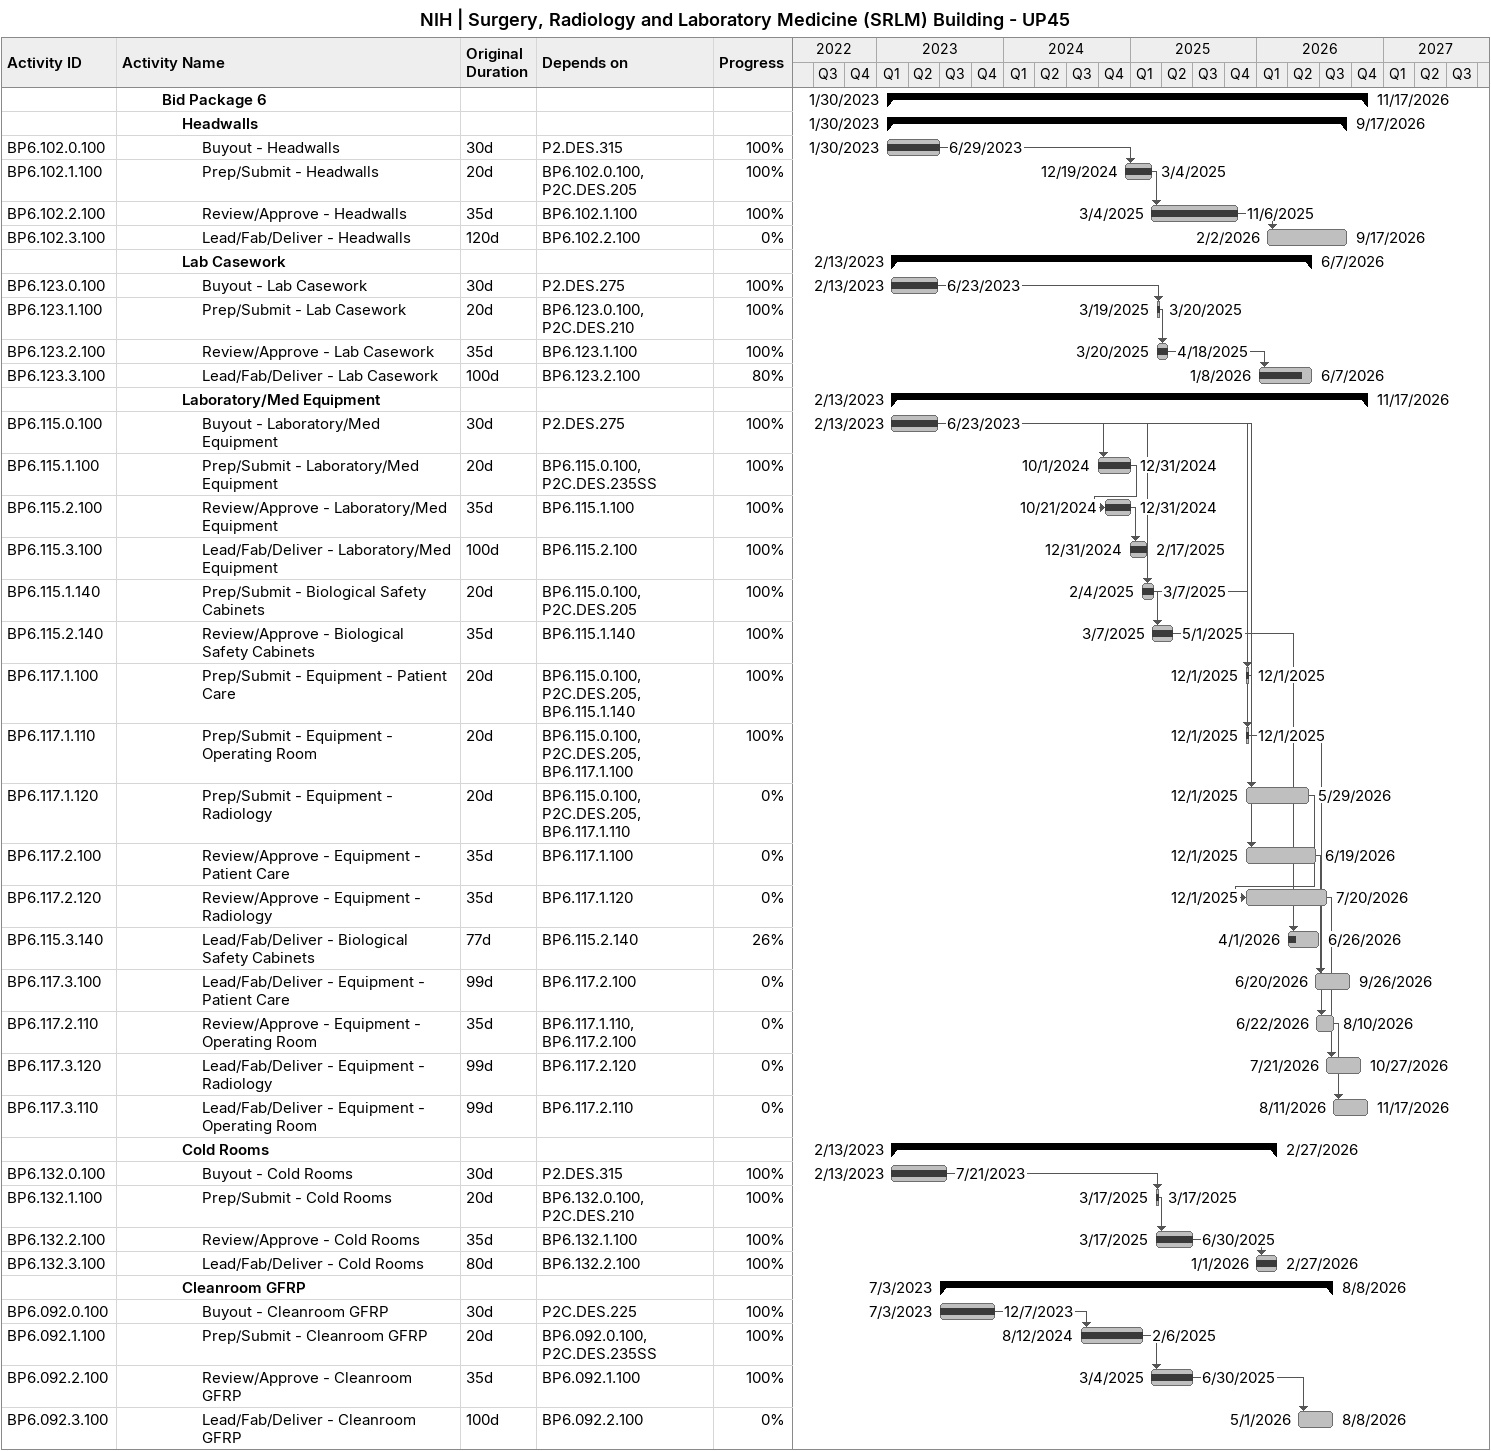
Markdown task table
NIH | Surgery, Radiology and Laboratory Medicine (SRLM) Building - UP45

| ID | Level | Task | Original duration | Start | Finish | Predecessors | % complete |
|---|---|---|---|---|---|---|---|
|  | 3 | **Bid Package 6** |  | 2023-01-30 | 2026-11-17 |  |  |
|  | 4 | **Headwalls** |  | 2023-01-30 | 2026-09-17 |  |  |
| BP6.102.0.100 | 5 | Buyout - Headwalls | 30d | 2023-01-30 | 2023-06-29 | P2.DES.315 | 100 |
| BP6.102.1.100 | 5 | Prep/Submit - Headwalls | 20d | 2024-12-19 | 2025-03-04 | BP6.102.0.100, P2C.DES.205 | 100 |
| BP6.102.2.100 | 5 | Review/Approve - Headwalls | 35d | 2025-03-04 | 2025-11-06 | BP6.102.1.100 | 100 |
| BP6.102.3.100 | 5 | Lead/Fab/Deliver - Headwalls | 120d | 2026-02-02 | 2026-09-17 | BP6.102.2.100 | 0 |
|  | 4 | **Lab Casework** |  | 2023-02-13 | 2026-06-07 |  |  |
| BP6.123.0.100 | 5 | Buyout - Lab Casework | 30d | 2023-02-13 | 2023-06-23 | P2.DES.275 | 100 |
| BP6.123.1.100 | 5 | Prep/Submit - Lab Casework | 20d | 2025-03-19 | 2025-03-20 | BP6.123.0.100, P2C.DES.210 | 100 |
| BP6.123.2.100 | 5 | Review/Approve - Lab Casework | 35d | 2025-03-20 | 2025-04-18 | BP6.123.1.100 | 100 |
| BP6.123.3.100 | 5 | Lead/Fab/Deliver - Lab Casework | 100d | 2026-01-08 | 2026-06-07 | BP6.123.2.100 | 80 |
|  | 4 | **Laboratory/Med Equipment** |  | 2023-02-13 | 2026-11-17 |  |  |
| BP6.115.0.100 | 5 | Buyout - Laboratory/Med Equipment | 30d | 2023-02-13 | 2023-06-23 | P2.DES.275 | 100 |
| BP6.115.1.100 | 5 | Prep/Submit - Laboratory/Med Equipment | 20d | 2024-10-01 | 2024-12-31 | BP6.115.0.100, P2C.DES.235SS | 100 |
| BP6.115.2.100 | 5 | Review/Approve - Laboratory/Med Equipment | 35d | 2024-10-21 | 2024-12-31 | BP6.115.1.100 | 100 |
| BP6.115.3.100 | 5 | Lead/Fab/Deliver - Laboratory/Med Equipment | 100d | 2024-12-31 | 2025-02-17 | BP6.115.2.100 | 100 |
| BP6.115.1.140 | 5 | Prep/Submit - Biological Safety Cabinets | 20d | 2025-02-04 | 2025-03-07 | BP6.115.0.100, P2C.DES.205 | 100 |
| BP6.115.2.140 | 5 | Review/Approve - Biological Safety Cabinets | 35d | 2025-03-07 | 2025-05-01 | BP6.115.1.140 | 100 |
| BP6.117.1.100 | 5 | Prep/Submit - Equipment - Patient Care | 20d | 2025-12-01 | 2025-12-01 | BP6.115.0.100, P2C.DES.205, BP6.115.1.140 | 100 |
| BP6.117.1.110 | 5 | Prep/Submit - Equipment - Operating Room | 20d | 2025-12-01 | 2025-12-01 | BP6.115.0.100, P2C.DES.205, BP6.117.1.100 | 100 |
| BP6.117.1.120 | 5 | Prep/Submit - Equipment - Radiology | 20d | 2025-12-01 | 2026-05-29 | BP6.115.0.100, P2C.DES.205, BP6.117.1.110 | 0 |
| BP6.117.2.100 | 5 | Review/Approve - Equipment - Patient Care | 35d | 2025-12-01 | 2026-06-19 | BP6.117.1.100 | 0 |
| BP6.117.2.120 | 5 | Review/Approve - Equipment - Radiology | 35d | 2025-12-01 | 2026-07-20 | BP6.117.1.120 | 0 |
| BP6.115.3.140 | 5 | Lead/Fab/Deliver - Biological Safety Cabinets | 77d | 2026-04-01 | 2026-06-26 | BP6.115.2.140 | 26 |
| BP6.117.3.100 | 5 | Lead/Fab/Deliver - Equipment - Patient Care | 99d | 2026-06-20 | 2026-09-26 | BP6.117.2.100 | 0 |
| BP6.117.2.110 | 5 | Review/Approve - Equipment - Operating Room | 35d | 2026-06-22 | 2026-08-10 | BP6.117.1.110, BP6.117.2.100 | 0 |
| BP6.117.3.120 | 5 | Lead/Fab/Deliver - Equipment - Radiology | 99d | 2026-07-21 | 2026-10-27 | BP6.117.2.120 | 0 |
| BP6.117.3.110 | 5 | Lead/Fab/Deliver - Equipment - Operating Room | 99d | 2026-08-11 | 2026-11-17 | BP6.117.2.110 | 0 |
|  | 4 | **Cold Rooms** |  | 2023-02-13 | 2026-02-27 |  |  |
| BP6.132.0.100 | 5 | Buyout - Cold Rooms | 30d | 2023-02-13 | 2023-07-21 | P2.DES.315 | 100 |
| BP6.132.1.100 | 5 | Prep/Submit - Cold Rooms | 20d | 2025-03-17 | 2025-03-17 | BP6.132.0.100, P2C.DES.210 | 100 |
| BP6.132.2.100 | 5 | Review/Approve - Cold Rooms | 35d | 2025-03-17 | 2025-06-30 | BP6.132.1.100 | 100 |
| BP6.132.3.100 | 5 | Lead/Fab/Deliver - Cold Rooms | 80d | 2026-01-01 | 2026-02-27 | BP6.132.2.100 | 100 |
|  | 4 | **Cleanroom GFRP** |  | 2023-07-03 | 2026-08-08 |  |  |
| BP6.092.0.100 | 5 | Buyout - Cleanroom GFRP | 30d | 2023-07-03 | 2023-12-07 | P2C.DES.225 | 100 |
| BP6.092.1.100 | 5 | Prep/Submit - Cleanroom GFRP | 20d | 2024-08-12 | 2025-02-06 | BP6.092.0.100, P2C.DES.235SS | 100 |
| BP6.092.2.100 | 5 | Review/Approve - Cleanroom GFRP | 35d | 2025-03-04 | 2025-06-30 | BP6.092.1.100 | 100 |
| BP6.092.3.100 | 5 | Lead/Fab/Deliver - Cleanroom GFRP | 100d | 2026-05-01 | 2026-08-08 | BP6.092.2.100 | 0 |
